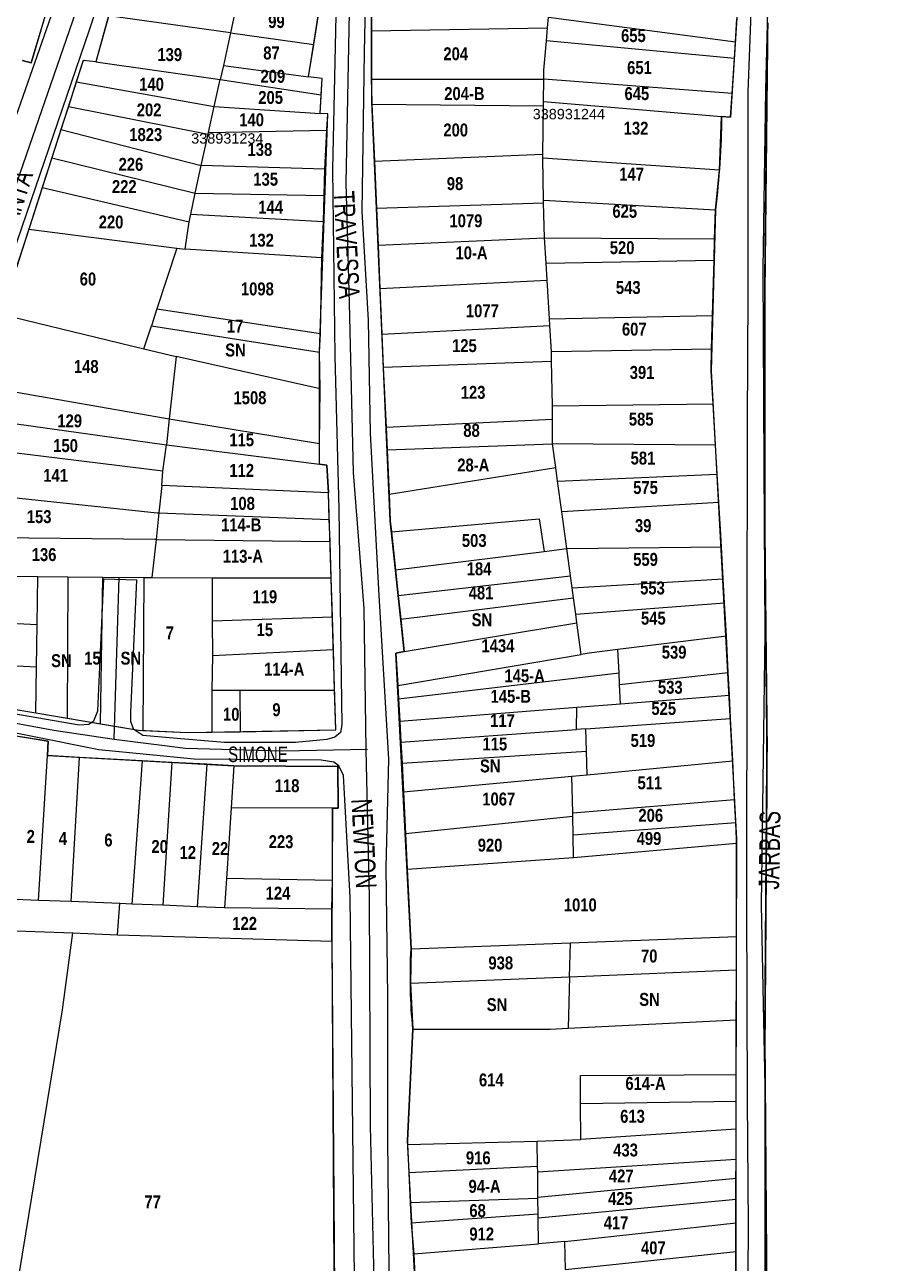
# Model space of a CAD drawing. Extents: x 206099 to 208675, y 4843659 to 4845705.
# Drawn here: x 207688 to 207852.9, y 4845154.2 to 4845394 of the extents above; entities that cross this region are included whole.
import ezdxf
from ezdxf.enums import TextEntityAlignment as Align

# ---------------------------------------------------------------- set-up
doc = ezdxf.new("R2010")
doc.units = 0
doc.header["$LTSCALE"] = 1.5
doc.header["$MEASUREMENT"] = 0
for name, color, linetype in [('CD-MALHA-LOTES', 40, 'CONTINUOUS'), ('CD_TXT_QUADRA', 7, 'CONTINUOUS'), ('LM-LIM-SETOR-FISCAL', 7, 'CONTINUOUS'), ('LM-LIMITE-MUNICIPAL', 2, 'CONTINUOUS'), ('RU-QUADRAS', 6, 'CONTINUOUS'), ('SV-EIXO-RUA-N-PAV', 6, 'CONTINUOUS'), ('SV-EIXO-RUA-PAV', 20, 'CONTINUOUS'), ('SV-RUA-NAO-PAV-S-GUIA-C-GUIA', 7, 'CONTINUOUS'), ('SV-RUA-PAVIM-S-GUIA-C-GUIA', 7, 'CONTINUOUS'), ('SV-TXT-RUA-N-PAV-S-GUIA-C-GUIA', 7, 'CONTINUOUS'), ('SV-TXT-RUA-PAV-S-GUIA-C-GUIA', 7, 'CONTINUOUS'), ('Th_NmrPort', 7, 'CONTINUOUS')]:
    doc.layers.add(name, color=color, linetype=linetype)
doc.styles.add('ARIAL', font='ARIAL.TTF')
doc.styles.add('MONOTXT', font='ARIAL.TTF', dxfattribs={"height": 0.2})
doc.styles.get("Standard").update_dxf_attribs({"font": 'swisscbo.ttf'})
doc.linetypes.add('Limite', pattern='A,20,-3,[130,ltypeshp.shx,S=6.35,R=0,X=0,Y=0],-3,20', length=46)

msp = doc.modelspace()

# ---------------------------------------------------------------- linework, layer by layer
at = {"layer": 'CD-MALHA-LOTES', "linetype": 'Continuous'}
for p, q in [((207689.25, 4845386.58), (207695.69, 4845408.14)), ((207729.23, 4845399.13), (207727.82, 4845392.41)), ((207755.04, 4845398.37), (207755.01, 4845392.81)), ((207704.21, 4845395.7), (207701.74, 4845386.77)), ((207727.82, 4845392.41), (207704.21, 4845395.7)), ((207743.89, 4845390.17), (207744.99, 4845397.11)), ((207789.14, 4845393.36), (207789.33, 4845395.47)), ((207789.33, 4845395.47), (207825.49, 4845390.7)), ((207755.01, 4845392.81), (207789.14, 4845393.36)), ((207788.92, 4845390.88), (207789.14, 4845393.36)), ((207825.49, 4845390.7), (207825.77, 4845395.14)), ((207727.82, 4845392.41), (207726.43, 4845386.12)), ((207727.82, 4845392.41), (207743.89, 4845390.17)), ((207755.01, 4845392.81), (207754.98, 4845383.47)), ((207788.41, 4845385.21), (207788.92, 4845390.88)), ((207825.29, 4845387.47), (207788.92, 4845390.88)), ((207825.29, 4845387.47), (207825.49, 4845390.7)), ((207742.89, 4845383.91), (207743.89, 4845390.17)), ((207687.53, 4845387.03), (207689.25, 4845386.58)), ((207699.3, 4845387.06), (207697.96, 4845382.91)), ((207701.74, 4845386.77), (207699.3, 4845387.06)), ((207701.74, 4845386.77), (207725.82, 4845383.39)), ((207726.43, 4845386.12), (207725.82, 4845383.39)), ((207726.43, 4845386.12), (207742.89, 4845383.91)), ((207824.86, 4845380.64), (207825.29, 4845387.47)), ((207745.54, 4845383.56), (207742.89, 4845383.91)), ((207745.36, 4845380.4), (207745.54, 4845383.56)), ((207754.98, 4845383.47), (207788.39, 4845383.46)), ((207754.98, 4845383.47), (207755.13, 4845379.07)), ((207788.35, 4845379.11), (207788.39, 4845383.46)), ((207788.39, 4845383.46), (207788.41, 4845385.21)), ((207824.86, 4845380.64), (207788.39, 4845383.46)), ((207697.96, 4845382.91), (207696.42, 4845378.13)), ((207697.96, 4845382.91), (207724.66, 4845378.13)), ((207724.66, 4845378.13), (207725.82, 4845383.39)), ((207725.82, 4845383.39), (207745.36, 4845380.4)), ((207745.16, 4845376.79), (207745.36, 4845380.4)), ((207755.13, 4845379.07), (207755.15, 4845378.62)), ((207788.34, 4845378.29), (207788.35, 4845379.11)), ((207788.35, 4845379.11), (207822.81, 4845376.24)), ((207824.57, 4845376.09), (207824.86, 4845380.64)), ((207696.42, 4845378.13), (207694.99, 4845373.73)), ((207696.42, 4845378.13), (207723.47, 4845372.78)), ((207723.55, 4845373.14), (207724.66, 4845378.13)), ((207724.66, 4845378.13), (207745.16, 4845376.79)), ((207746.63, 4845376.7), (207745.16, 4845376.79)), ((207746.46, 4845373.54), (207746.63, 4845376.7)), ((207755.15, 4845378.62), (207788.34, 4845378.29)), ((207755.15, 4845378.62), (207755.64, 4845367.56)), ((207788.24, 4845368.9), (207788.34, 4845378.29)), ((207822.38, 4845365.8), (207822.81, 4845376.24)), ((207822.81, 4845376.24), (207824.57, 4845376.09)), ((207694.99, 4845373.73), (207693.21, 4845368.22)), ((207694.99, 4845373.73), (207722.13, 4845366.7)), ((207722.13, 4845366.7), (207723.47, 4845372.78)), ((207723.47, 4845372.78), (207723.55, 4845373.14)), ((207723.55, 4845373.14), (207746.46, 4845373.54)), ((207746.07, 4845366.03), (207746.46, 4845373.54)), ((207693.21, 4845368.22), (207691.36, 4845362.48)), ((207693.21, 4845368.22), (207720.94, 4845361.35)), ((207720.94, 4845361.35), (207722.13, 4845366.7)), ((207746.07, 4845366.03), (207722.13, 4845366.7)), ((207755.64, 4845367.56), (207788.24, 4845368.9)), ((207755.64, 4845367.56), (207756.04, 4845358.44)), ((207788.23, 4845368.14), (207788.24, 4845368.9)), ((207822.38, 4845365.8), (207788.23, 4845368.14)), ((207788.34, 4845360.03), (207788.23, 4845368.14)), ((207745.9, 4845360.94), (207746.07, 4845366.03)), ((207821.63, 4845358.17), (207822.38, 4845365.8)), ((207691.36, 4845362.48), (207688.75, 4845354.41)), ((207691.36, 4845362.48), (207719.79, 4845355.83)), ((207720.09, 4845357.32), (207720.94, 4845361.35)), ((207720.94, 4845361.35), (207745.9, 4845360.94)), ((207745.81, 4845355.89), (207745.9, 4845360.94)), ((207756.04, 4845358.44), (207788.35, 4845359.48)), ((207788.34, 4845360.03), (207821.63, 4845358.17)), ((207788.35, 4845359.48), (207788.34, 4845360.03)), ((207788.54, 4845352.75), (207788.35, 4845359.48)), ((207719.79, 4845355.83), (207720.09, 4845357.32)), ((207720.09, 4845357.32), (207745.81, 4845355.89)), ((207756.04, 4845358.44), (207756.34, 4845351.3)), ((207821.47, 4845352.56), (207821.63, 4845358.17)), ((207719.01, 4845350.52), (207719.79, 4845355.83)), ((207745.44, 4845348.84), (207745.81, 4845355.89)), ((207688.75, 4845354.41), (207683.44, 4845337.97)), ((207688.75, 4845354.41), (207717.43, 4845350.71)), ((207756.34, 4845351.3), (207788.54, 4845352.75)), ((207788.84, 4845347.8), (207788.54, 4845352.75)), ((207788.54, 4845352.75), (207821.47, 4845352.56)), ((207821.35, 4845348.37), (207821.47, 4845352.56)), ((207717.43, 4845350.71), (207713.56, 4845339)), ((207717.43, 4845350.71), (207719.01, 4845350.52)), ((207745.44, 4845348.84), (207719.01, 4845350.52)), ((207756.34, 4845351.3), (207756.66, 4845342.93)), ((207745.21, 4845334.21), (207745.44, 4845348.84)), ((207788.84, 4845347.8), (207821.35, 4845348.37)), ((207789.04, 4845344.55), (207788.84, 4845347.8)), ((207821.06, 4845337.66), (207821.35, 4845348.37)), ((207756.66, 4845342.93), (207789.04, 4845344.55)), ((207756.66, 4845342.93), (207757.08, 4845334.06)), ((207789.51, 4845337.01), (207789.04, 4845344.55)), ((207683.44, 4845337.97), (207711, 4845331.26)), ((207713.56, 4845339), (207712.48, 4845335.69)), ((207713.56, 4845339), (207745.21, 4845334.21)), ((207711, 4845331.26), (207712.48, 4845335.69)), ((207712.48, 4845335.69), (207744.99, 4845330.58)), ((207757.08, 4845334.06), (207789.59, 4845335.74)), ((207789.51, 4845337.01), (207821.06, 4845337.66)), ((207789.59, 4845335.74), (207789.51, 4845337.01)), ((207789.9, 4845330.7), (207789.59, 4845335.74)), ((207820.88, 4845331.21), (207821.06, 4845337.66)), ((207744.99, 4845330.58), (207745.21, 4845334.21)), ((207757.08, 4845334.06), (207757.34, 4845327.71)), ((207711, 4845331.26), (207717.27, 4845329.73)), ((207789.9, 4845330.7), (207820.88, 4845331.21)), ((207789.93, 4845328.85), (207789.9, 4845330.7)), ((207820.77, 4845326.98), (207820.88, 4845331.21)), ((207717.27, 4845329.73), (207715.95, 4845317.68)), ((207745.13, 4845323.51), (207717.27, 4845329.73)), ((207745.13, 4845323.51), (207744.99, 4845330.58)), ((207757.34, 4845327.71), (207789.93, 4845328.85)), ((207790.08, 4845320.19), (207789.93, 4845328.85)), ((207757.34, 4845327.71), (207757.9, 4845316.07)), ((207821.16, 4845320.59), (207820.77, 4845326.98)), ((207678.96, 4845324.1), (207715.95, 4845317.68)), ((207745.04, 4845312.87), (207745.13, 4845323.51)), ((207790.08, 4845320.19), (207821.16, 4845320.59)), ((207790.1, 4845317.6), (207790.08, 4845320.19)), ((207821.64, 4845312.56), (207821.16, 4845320.59)), ((207676.04, 4845318.12), (207715.39, 4845312.64)), ((207715.95, 4845317.68), (207715.39, 4845312.64)), ((207715.95, 4845317.68), (207745.04, 4845312.87)), ((207757.9, 4845316.07), (207790.1, 4845317.6)), ((207790.11, 4845312.85), (207790.1, 4845317.6)), ((207757.9, 4845316.07), (207758.1, 4845311.68)), ((207714.73, 4845307.54), (207674.54, 4845312.51)), ((207714.73, 4845307.54), (207715.39, 4845312.64)), ((207715.39, 4845312.64), (207745.01, 4845308.89)), ((207745.01, 4845308.89), (207745.04, 4845312.87)), ((207758.1, 4845311.68), (207790.11, 4845312.85)), ((207758.1, 4845311.68), (207758.47, 4845303.12)), ((207821.64, 4845312.56), (207790.11, 4845312.85)), ((207790.73, 4845308.28), (207790.11, 4845312.85)), ((207821.99, 4845306.98), (207821.64, 4845312.56)), ((207714.53, 4845304.75), (207714.73, 4845307.54)), ((207745.01, 4845308.89), (207746.41, 4845308.71)), ((207746.41, 4845308.71), (207746.74, 4845303.33)), ((207758.47, 4845303.12), (207790.73, 4845308.28)), ((207791.09, 4845305.61), (207790.73, 4845308.28)), ((207791.09, 4845305.61), (207821.99, 4845306.98)), ((207822.31, 4845301.47), (207821.99, 4845306.98)), ((207714.53, 4845304.75), (207713.95, 4845299.48)), ((207746.74, 4845303.33), (207714.53, 4845304.75)), ((207791.9, 4845299.64), (207791.09, 4845305.61)), ((207671.99, 4845303.91), (207713.58, 4845299.5)), ((207746.91, 4845298.21), (207746.74, 4845303.33)), ((207758.47, 4845303.12), (207758.7, 4845297.95)), ((207822.31, 4845301.47), (207791.9, 4845299.64)), ((207792.87, 4845292.55), (207791.9, 4845299.64)), ((207822.62, 4845296.33), (207822.31, 4845301.47)), ((207713.95, 4845299.48), (207713.38, 4845294.31)), ((207713.58, 4845299.5), (207713.95, 4845299.48)), ((207713.95, 4845299.48), (207746.91, 4845298.21)), ((207747.05, 4845293.91), (207746.91, 4845298.21)), ((207758.7, 4845297.95), (207758.93, 4845295.77)), ((207758.93, 4845295.77), (207787.49, 4845298.31)), ((207787.49, 4845298.31), (207788.47, 4845292.01)), ((207713.12, 4845294.31), (207669.17, 4845294.79)), ((207758.93, 4845295.77), (207759.71, 4845288.45)), ((207822.8, 4845292.9), (207822.62, 4845296.33)), ((207713.38, 4845294.31), (207712.57, 4845286.95)), ((207713.38, 4845294.31), (207713.12, 4845294.31)), ((207713.38, 4845294.31), (207747.05, 4845293.91)), ((207747.29, 4845286.91), (207747.05, 4845293.91)), ((207788.47, 4845292.01), (207792.87, 4845292.55)), ((207792.87, 4845292.55), (207822.8, 4845292.9)), ((207793.59, 4845287.25), (207792.87, 4845292.55)), ((207823.14, 4845286.67), (207822.8, 4845292.9)), ((207759.71, 4845288.45), (207788.47, 4845292.01)), ((207759.71, 4845288.45), (207760.24, 4845283.49)), ((207666.72, 4845287.47), (207690.54, 4845287.13)), ((207690.38, 4845277.86), (207690.54, 4845287.13)), ((207690.54, 4845287.13), (207696.31, 4845287.08)), ((207696.31, 4845287.08), (207696.19, 4845259.71)), ((207696.31, 4845287.08), (207703.09, 4845287.03)), ((207702.65, 4845258.62), (207703.09, 4845287.03)), ((207703.09, 4845287.03), (207711.04, 4845286.96)), ((207711.04, 4845286.96), (207710.83, 4845257.34)), ((207711.04, 4845286.96), (207712.57, 4845286.95)), ((207712.57, 4845286.95), (207724.25, 4845286.91)), ((207724.25, 4845286.91), (207724.22, 4845278.58)), ((207724.25, 4845286.91), (207747.29, 4845286.91)), ((207747.51, 4845279.31), (207747.29, 4845286.91)), ((207760.24, 4845283.49), (207793.59, 4845287.25)), ((207793.9, 4845284.96), (207793.59, 4845287.25)), ((207793.9, 4845284.96), (207823.14, 4845286.67)), ((207823.39, 4845282.03), (207823.14, 4845286.67)), ((207760.24, 4845283.49), (207760.74, 4845278.87)), ((207760.74, 4845278.87), (207794.17, 4845283)), ((207794.17, 4845283), (207793.9, 4845284.96)), ((207794.6, 4845279.84), (207794.17, 4845283)), ((207794.6, 4845279.84), (207823.39, 4845282.03)), ((207823.74, 4845275.57), (207823.39, 4845282.03)), ((207663.76, 4845279.24), (207690.38, 4845277.86)), ((207724.22, 4845278.58), (207747.51, 4845279.31)), ((207724.22, 4845278.58), (207724.29, 4845271.82)), ((207747.7, 4845273.04), (207747.51, 4845279.31)), ((207760.74, 4845278.87), (207761.39, 4845272.6)), ((207761.39, 4845272.6), (207794.82, 4845278.17)), ((207794.82, 4845278.17), (207794.6, 4845279.84)), ((207795.65, 4845272.06), (207794.82, 4845278.17)), ((207690.25, 4845269.64), (207690.38, 4845277.86)), ((207823.74, 4845275.57), (207802.77, 4845273.01)), ((207824.11, 4845268.65), (207823.74, 4845275.57)), ((207661.15, 4845271.26), (207690.25, 4845269.64)), ((207724.29, 4845271.82), (207724.16, 4845265.07)), ((207724.29, 4845271.82), (207747.7, 4845273.04)), ((207747.93, 4845265.1), (207747.7, 4845273.04)), ((207761.39, 4845272.6), (207759.76, 4845272.32)), ((207759.76, 4845272.32), (207760.17, 4845266.06)), ((207760.17, 4845266.06), (207795.65, 4845272.06)), ((207797.22, 4845272.33), (207795.65, 4845272.06)), ((207802.77, 4845273.01), (207797.22, 4845272.33)), ((207802.98, 4845268.51), (207802.77, 4845273.01)), ((207690.1, 4845260.74), (207690.25, 4845269.64)), ((207760.31, 4845263.48), (207802.98, 4845268.51)), ((207803.09, 4845266.25), (207802.98, 4845268.51)), ((207803.09, 4845266.25), (207824.12, 4845268.53)), ((207824.12, 4845268.53), (207824.11, 4845268.65)), ((207824.33, 4845264.19), (207824.12, 4845268.53)), ((207760.17, 4845266.06), (207760.31, 4845263.48)), ((207803.26, 4845262.51), (207803.09, 4845266.25)), ((207659.47, 4845265.91), (207690.1, 4845260.74)), ((207729.6, 4845265.08), (207724.16, 4845265.07)), ((207724.16, 4845265.07), (207724.19, 4845256.98)), ((207747.93, 4845265.1), (207729.6, 4845265.08)), ((207729.6, 4845265.08), (207729.69, 4845257.06)), ((207748.15, 4845257.43), (207747.93, 4845265.1)), ((207803.26, 4845262.51), (207824.33, 4845264.19)), ((207824.56, 4845259.68), (207824.33, 4845264.19)), ((207760.31, 4845263.48), (207760.54, 4845259.11)), ((207760.54, 4845259.11), (207794.83, 4845261.84)), ((207794.75, 4845257.51), (207794.83, 4845261.84)), ((207794.83, 4845261.84), (207803.26, 4845262.51)), ((207690.1, 4845260.74), (207696.19, 4845259.71)), ((207696.19, 4845259.71), (207702.65, 4845258.62)), ((207760.54, 4845259.11), (207760.76, 4845255.05)), ((207796.52, 4845257.64), (207824.56, 4845259.68)), ((207824.97, 4845251.43), (207824.56, 4845259.68)), ((207702.65, 4845258.62), (207710.01, 4845257.38)), ((207710.01, 4845257.38), (207710.83, 4845257.34)), ((207710.83, 4845257.34), (207719.45, 4845256.92)), ((207719.45, 4845256.92), (207724.19, 4845256.98)), ((207724.19, 4845256.98), (207729.69, 4845257.06)), ((207729.69, 4845257.06), (207748.15, 4845257.43)), ((207760.76, 4845255.05), (207794.75, 4845257.51)), ((207796.52, 4845257.64), (207794.75, 4845257.51)), ((207796.66, 4845253.35), (207796.52, 4845257.64)), ((207692.53, 4845255.26), (207686.79, 4845256.19)), ((207692.36, 4845252.47), (207692.53, 4845255.26)), ((207760.76, 4845255.05), (207760.98, 4845251.01)), ((207690.63, 4845224.44), (207692.36, 4845252.47)), ((207698.58, 4845252.13), (207692.36, 4845252.47)), ((207696.93, 4845224.19), (207698.58, 4845252.13)), ((207710.7, 4845251.47), (207698.58, 4845252.13)), ((207760.98, 4845251.01), (207796.66, 4845253.35)), ((207796.8, 4845248.77), (207796.66, 4845253.35)), ((207710.7, 4845251.47), (207708.67, 4845223.72)), ((207716.41, 4845251.16), (207710.7, 4845251.47)), ((207716.41, 4845251.16), (207714.67, 4845223.48)), ((207723.18, 4845250.79), (207716.41, 4845251.16)), ((207723.18, 4845250.79), (207721.35, 4845223.21)), ((207728.41, 4845250.51), (207723.18, 4845250.79)), ((207728.41, 4845250.51), (207727.95, 4845242.38)), ((207748.55, 4845250.36), (207728.41, 4845250.51)), ((207748.63, 4845242.26), (207748.55, 4845250.36)), ((207760.98, 4845251.01), (207761.26, 4845245.42)), ((207796.8, 4845248.77), (207824.97, 4845251.43)), ((207825.34, 4845243.94), (207824.97, 4845251.43)), ((207761.26, 4845245.42), (207793.86, 4845248.5)), ((207793.86, 4845248.5), (207796.8, 4845248.77)), ((207794, 4845241.41), (207793.86, 4845248.5)), ((207761.26, 4845245.42), (207761.66, 4845237.3)), ((207727.95, 4845242.38), (207727, 4845228.65)), ((207747.53, 4845242.26), (207727.95, 4845242.38)), ((207747.5, 4845228.31), (207747.53, 4845242.26)), ((207747.53, 4845242.26), (207748.63, 4845242.26)), ((207794, 4845241.41), (207825.34, 4845243.94)), ((207825.56, 4845239.44), (207825.34, 4845243.94)), ((207794.01, 4845240.67), (207761.66, 4845237.3)), ((207794.01, 4845240.67), (207794, 4845241.41)), ((207794.08, 4845237.07), (207794.01, 4845240.67)), ((207761.66, 4845237.3), (207761.99, 4845230.46)), ((207825.56, 4845239.44), (207794.08, 4845237.07)), ((207825.72, 4845236.28), (207825.56, 4845239.44)), ((207794.16, 4845232.71), (207794.08, 4845237.07)), ((207794.16, 4845232.71), (207825.72, 4845235.53)), ((207825.69, 4845217.44), (207825.72, 4845235.53)), ((207825.72, 4845235.53), (207825.72, 4845236.28)), ((207761.99, 4845230.46), (207794.16, 4845232.71)), ((207761.99, 4845230.46), (207762.72, 4845215.06)), ((207727, 4845228.65), (207726.65, 4845223)), ((207747.5, 4845228.31), (207727, 4845228.65)), ((207747.43, 4845222.76), (207747.5, 4845228.31)), ((207690.63, 4845224.44), (207684.63, 4845224.68)), ((207696.93, 4845224.19), (207690.63, 4845224.44)), ((207706.35, 4845223.81), (207696.93, 4845224.19)), ((207705.93, 4845217.76), (207706.35, 4845223.81)), ((207708.67, 4845223.72), (207706.35, 4845223.81)), ((207714.67, 4845223.48), (207708.67, 4845223.72)), ((207721.35, 4845223.21), (207714.67, 4845223.48)), ((207726.65, 4845223), (207721.35, 4845223.21)), ((207747.43, 4845222.76), (207726.65, 4845223)), ((207747.4, 4845216.55), (207747.43, 4845222.76)), ((207643.9, 4845220.12), (207697.27, 4845218.16)), ((207695.27, 4845203.27), (207697.27, 4845218.16)), ((207697.27, 4845218.16), (207705.93, 4845217.76)), ((207705.93, 4845217.76), (207747.4, 4845216.55)), ((207747.4, 4845216.55), (207747.78, 4845166.93)), ((207762.72, 4845215.06), (207793.57, 4845216.22)), ((207793.4, 4845209.66), (207793.57, 4845216.22)), ((207793.57, 4845216.22), (207825.69, 4845217.44)), ((207825.68, 4845211), (207825.69, 4845217.44)), ((207762.72, 4845215.06), (207762.6, 4845208.38)), ((207793.4, 4845209.66), (207825.68, 4845211)), ((207825.67, 4845201.32), (207825.68, 4845211)), ((207762.6, 4845208.38), (207793.4, 4845209.66)), ((207793.4, 4845209.66), (207793.14, 4845199.66)), ((207762.6, 4845208.38), (207763.08, 4845199.47)), ((207680.7, 4845114.32), (207695.27, 4845203.27)), ((207793.14, 4845199.66), (207825.67, 4845201.32)), ((207825.65, 4845190.74), (207825.67, 4845201.32)), ((207763.08, 4845199.47), (207762.04, 4845177.92)), ((207763.08, 4845199.47), (207789.65, 4845199.48)), ((207789.65, 4845199.48), (207793.14, 4845199.66)), ((207795.52, 4845190.5), (207825.65, 4845190.74)), ((207795.53, 4845185.1), (207795.52, 4845190.5)), ((207825.64, 4845185.55), (207825.65, 4845190.74)), ((207795.53, 4845185.1), (207825.64, 4845185.55)), ((207795.55, 4845178.15), (207795.53, 4845185.1)), ((207825.62, 4845180.12), (207825.64, 4845185.55)), ((207825.62, 4845180.12), (207795.55, 4845178.15)), ((207825.62, 4845174.32), (207825.62, 4845180.12)), ((207762.04, 4845177.92), (207762.07, 4845177.17)), ((207762.07, 4845177.17), (207787.16, 4845177.82)), ((207787.16, 4845177.82), (207795.55, 4845178.15)), ((207787.22, 4845172.91), (207787.16, 4845177.82)), ((207762.07, 4845177.17), (207762.3, 4845171.69)), ((207787.22, 4845172.91), (207762.3, 4845171.69)), ((207787.23, 4845171.86), (207787.22, 4845172.91)), ((207787.23, 4845171.86), (207825.62, 4845174.32)), ((207825.62, 4845170.62), (207825.62, 4845174.32)), ((207762.3, 4845171.69), (207762.55, 4845165.84)), ((207787.28, 4845167), (207787.23, 4845171.86)), ((207787.28, 4845167), (207825.62, 4845170.62)), ((207825.62, 4845166.51), (207825.62, 4845170.62)), ((207747.78, 4845166.93), (207748.18, 4845105.22)), ((207787.28, 4845166.7), (207762.55, 4845165.84)), ((207762.55, 4845165.84), (207762.72, 4845161.94)), ((207787.28, 4845166.7), (207787.28, 4845167)), ((207787.31, 4845163.67), (207787.28, 4845166.7)), ((207825.62, 4845166.51), (207787.32, 4845162.87)), ((207825.62, 4845162), (207825.62, 4845166.51)), ((207787.31, 4845163.67), (207762.72, 4845161.94)), ((207787.32, 4845162.87), (207787.31, 4845163.67)), ((207787.37, 4845157.91), (207787.32, 4845162.87)), ((207762.72, 4845161.94), (207763.26, 4845155.99)), ((207792.47, 4845158.38), (207825.62, 4845162)), ((207825.62, 4845156.44), (207825.62, 4845162)), ((207792.47, 4845158.38), (207787.37, 4845157.91)), ((207792.59, 4845152.97), (207792.47, 4845158.38)), ((207763.26, 4845155.99), (207787.37, 4845157.91)), ((207763.26, 4845155.99), (207763.57, 4845148.82)), ((207792.59, 4845152.97), (207825.62, 4845156.44)), ((207825.65, 4845151.24), (207825.62, 4845156.44))]:
    msp.add_line(p, q, dxfattribs=at)
at = {"layer": 'LM-LIM-SETOR-FISCAL', "linetype": 'Limite', "ltscale": 0.1, "const_width": 0.13, "flags": 128}
msp.add_lwpolyline([(206951.13, 4844515.15), (206103.85, 4844311.15), (206102.2, 4844310.76), (206463.03, 4843896.23), (206552, 4844015.88), (206955.36, 4843691.91), (206997.06, 4843661.13), (206998.31, 4843663.57), (207016.42, 4843698.58), (207012.73, 4843700.99), (207070.72, 4843830.73), (207120.99, 4843945.82), (207148.62, 4843951), (207201.26, 4843971.46), (207207.29, 4843958.02), (207217.12, 4843955.42), (207337.27, 4843938.21), (207437.15, 4843921.71), (207622.29, 4843892.61), (207679.53, 4843880.04), (207690.49, 4843889.02), (207671.55, 4843915.2), (207748.93, 4843970.7), (207711.26, 4844025.71), (207698.36, 4844043.55), (207668.91, 4844086.59), (207641.42, 4844125.22), (207698.91, 4844166.45), (207678.15, 4844195.51), (207667.43, 4844209.54), (207654.06, 4844227.54), (207631.24, 4844260.95), (207605.71, 4844299.54), (207598, 4844309.83), (207586.64, 4844326.37), (207553.25, 4844375.41), (207542.96, 4844389.81), (207530.49, 4844407.67), (207597.31, 4844451.76), (207621.23, 4844476.19), (207656.93, 4844513), (207690.53, 4844547.25), (207699.44, 4844555.93), (207701.4, 4844564.61), (207693.13, 4844573.37), (207679, 4844583.84), (207661.07, 4844596.77), (207637.45, 4844615.37), (207585.86, 4844655.97), (207575.48, 4844664.69), (207569.08, 4844671.5), (207569.45, 4844680.36), (207654.93, 4844703.13), (207663.89, 4844680.39), (207677.57, 4844669.34), (207702.32, 4844650.54), (207716.26, 4844640.68), (207753.78, 4844609.83), (207762.93, 4844554.62), (207770.13, 4844473.57), (207776.84, 4844472.68), (207793.01, 4844360.57), (207785.17, 4844355.62), (207770.44, 4844345.59), (207748.43, 4844330.95), (207747.91, 4844324.8), (207753.52, 4844317.31), (207769.28, 4844298.69), (207775.01, 4844293.43), (207782.88, 4844283.92), (207789.15, 4844276.2), (207815.46, 4844244.33), (207819.38, 4844241.82), (207833.89, 4844253.22), (207837.15, 4844248.8), (207827.85, 4844241.71), (207830.8, 4844238.17), (207835.76, 4844241.82), (207843.28, 4844230.65), (207850.47, 4844234.85), (207853.27, 4844229.99), (207850.22, 4844228.31), (207852.55, 4844223.47), (207862.28, 4844194.53), (207852.98, 4844190.72), (207855.45, 4844183.13), (207841.05, 4844179.2), (207842.75, 4844174.19), (207831.58, 4844167.48), (207835.38, 4844161.88), (207841.17, 4844165.37), (207847.07, 4844155.75), (207831.32, 4844146.19), (207834.89, 4844140.85), (207829.27, 4844137.4), (207831.74, 4844133), (207827.93, 4844130.58), (207830.96, 4844126.13), (207825.79, 4844122.95), (207828.8, 4844117.88), (207826.74, 4844116.71), (207837.07, 4844101.63), (207828.21, 4844096.11), (207838.21, 4844083.58), (207810.77, 4844063.9), (207814.94, 4844058.51), (207818.35, 4844060.87), (207823.85, 4844053.22), (207815.63, 4844047.62), (207818.11, 4844034.1), (207801.11, 4844022.39), (207805.92, 4844012.86), (207800.29, 4844003.99), (207792.72, 4843932.76), (207821.91, 4843926.4), (207859.75, 4843922.03), (207884.09, 4843912.26), (207889.39, 4843912.02), (207898.99, 4843924.88), (207898.88, 4843930.09), (207899.02, 4843938.96), (207962.06, 4843938.77), (207963.84, 4843901.85), (207941.02, 4843902.05), (207942.04, 4843841.47), (208007.7, 4843841.21), (208022.14, 4843841.12), (208036.07, 4843839.89), (208056.34, 4843840.14), (208090.26, 4843841.1), (208106.1, 4843842.59), (208189.59, 4843856.54), (208188.16, 4843865.4), (208275.25, 4843877.18), (208292.72, 4843880.37), (208298.69, 4843887.78), (208321.91, 4843926.37), (208334.62, 4843947.55), (208347.38, 4843979.84), (208351.66, 4843981.53), (208361.4, 4843993.9), (208372.92, 4843999.2), (208371.9, 4844007.23), (208387.36, 4844030.68), (208393.74, 4844026.56), (208401.25, 4844038.55), (208394.9, 4844042.64), (208398.77, 4844059.02), (208405.89, 4844063.32), (208424.47, 4844062.68), (208426.06, 4844069.85), (208422.67, 4844090.07), (208413.98, 4844110.55), (208424.48, 4844115.64), (208426.74, 4844111.64), (208466.87, 4844139.33), (208484, 4844172.26), (208526.46, 4844173.32), (208524.92, 4844238.99), (208556.34, 4844273.82), (208606.67, 4844329.22), (208617.29, 4844355.28), (208634.75, 4844382.44), (208623.4, 4844573.87), (208620.94, 4844586.93), (208617.24, 4844585.48), (208611.62, 4844582.44), (208602.16, 4844575.47), (208597.22, 4844571.55), (208589.65, 4844565.64), (208583.91, 4844560.59), (208574.64, 4844553.13), (208565.88, 4844547.77), (208558.91, 4844543.84), (208546.16, 4844536.68), (208538.21, 4844532.01), (208523.21, 4844523.48), (208501.29, 4844510.52), (208474.09, 4844504.73), (208470.3, 4844549.75), (208469.96, 4844556.19), (208469.21, 4844570.01), (208467.84, 4844586.2), (208466.79, 4844596.16), (208463.28, 4844642.74), (208459.25, 4844689.33), (208457.41, 4844719.81), (208456.59, 4844734.9), (208455.83, 4844742.23), (208452.75, 4844785.24), (208451.92, 4844795.94), (208448.46, 4844834.88), (208447.26, 4844852.46), (208446.16, 4844873.31), (208445.12, 4844881.64), (208441.97, 4844928.93), (208438.81, 4844974.82), (208435.74, 4845020.91), (208434.09, 4845038.6), (208431.09, 4845069.57), (208428.45, 4845117.03), (208425.65, 4845163.09), (208425.04, 4845177.97), (208424.21, 4845193.61), (208423.19, 4845208.28), (208420.65, 4845245.05), (208420.1, 4845254.11), (208419.59, 4845259.67), (208417.58, 4845281.54), (208417.08, 4845287.58), (208415.98, 4845307.61), (208414.07, 4845322.51), (208412.84, 4845335.67), (208409.33, 4845349.09), (208404.94, 4845354.53), (208397.22, 4845363.48), (208391.26, 4845367.95), (208373.27, 4845347.25), (208334.49, 4845303.29), (208294.22, 4845257.76), (208255.35, 4845213.1), (208212.72, 4845163.71), (208171.57, 4845116.42), (208140.51, 4845080.89), (208114.59, 4845051), (208102.6, 4845036.98), (208066.61, 4844996.14), (208032.07, 4844956.22), (207998.73, 4844916.29), (207967.12, 4844879.57), (207953.42, 4844867.05), (207945.01, 4844857.92), (207921.99, 4844836.18), (207906.18, 4844822.02), (207877.77, 4844798.99), (207836.45, 4844772.36), (207834.47, 4844792.78), (207833.01, 4844807.86), (207831.55, 4844856.55), (207830.63, 4844904.88), (207830.37, 4844927.94), (207830.09, 4844953.39), (207831, 4845001.71), (207831.73, 4845050.95), (207831.55, 4845099.46), (207831.55, 4845147.97), (207831.18, 4845196.48), (207831.39, 4845224.82), (207831.52, 4845241.53), (207831.55, 4845245.91), (207831.55, 4845246.41), (207831.18, 4845294.78), (207831.18, 4845343.11), (207831.73, 4845394.36), (207833.37, 4845443.42), (207833.92, 4845490.65), (207833.71, 4845521.07), (207833.56, 4845541.9), (207833.48, 4845550.53), (207833.19, 4845579.45), (207832.83, 4845604.85), (207833.56, 4845629.33), (207836.48, 4845656.56), (207836.76, 4845664.71), (207825.37, 4845667.68), (207821.82, 4845668.69), (207816.91, 4845670.09), (207805.68, 4845673.47), (207791.7, 4845677.75), (207783.5, 4845679.57), (207766.81, 4845685.02), (207754.43, 4845688.82), (207739.64, 4845691.3), (207722.13, 4845693.94), (207717.1, 4845694.68), (207690.08, 4845700.62), (207680.08, 4845702.89), (207670.03, 4845704.98), (207667.81, 4845700.16), (207660.99, 4845676.98), (207660.54, 4845673.8), (207657.39, 4845659.57), (207656.59, 4845656.53), (207655.95, 4845653.98), (207650.56, 4845639.59), (207647.27, 4845633.02), (207644.17, 4845622.85), (207641.37, 4845615.1), (207618.1, 4845615.4), (207601.33, 4845615.86), (207592.93, 4845615.82), (207543.69, 4845617.43), (207493.78, 4845618.83), (207471.28, 4845620.61), (207442.67, 4845621.38), (207409.05, 4845621.45), (207395.8, 4845621.64), (207345.61, 4845622.76), (207297.34, 4845623.66), (207302.37, 4845557.49), (207306.56, 4845504.34), (207309.91, 4845464.2), (207314.17, 4845425.29), (207318.44, 4845350.96), (207323.01, 4845301.38), (207326.21, 4845262.61), (207329.56, 4845220.35), (207332.3, 4845183.41), (207332.77, 4845157.36), (207331.5, 4845129.31), (207329.48, 4845113.1), (207327.97, 4845099.78), (207322.7, 4845067.42), (207315.32, 4845031.5), (207304.58, 4844989.44), (207294.83, 4844945.95), (207285.39, 4844902.77), (207275.03, 4844859.74), (207265.74, 4844820.37), (207255.53, 4844777.19), (207247.26, 4844743.37), (207237.49, 4844702.4), (207233.3, 4844686.1), (207226.31, 4844651.65), (207222.36, 4844634.38), (207221.5, 4844580.09), (207184.7, 4844571.41), (207132.94, 4844558.17), (207106.7, 4844555.23), (207101.3, 4844554.58), (207090.18, 4844551.4), (207069.41, 4844546.2), (207052.47, 4844541.19), (207025, 4844537.01), (206969.31, 4844520.12)], close=True, dxfattribs=at)
at = {"layer": 'LM-LIMITE-MUNICIPAL'}
for points in [[(207831.73, 4845394.36, 0.35, 0.35, 0), (207831.18, 4845343.11, 0.35, 0.35, 0)], [(207831.18, 4845343.11, 0.35, 0.35, 0), (207831.18, 4845294.78, 0.35, 0.35, 0)], [(207831.18, 4845294.78, 0.35, 0.35, 0), (207831.6, 4845255.09, 0.35, 0.35, 0), (207831.55, 4845246.41, 0.35, 0.35, 0)], [(207831.55, 4845246.41, 0.35, 0.35, 0), (207831.52, 4845241.53, 0.35, 0.35, 0)], [(207831.52, 4845241.53, 0.35, 0.35, 0), (207831.39, 4845224.82, 0.35, 0.35, 0)], [(207831.39, 4845224.82, 0.35, 0.35, 0), (207831.18, 4845196.48, 0.35, 0.35, 0)], [(207831.18, 4845196.48, 0.35, 0.35, 0), (207831.55, 4845147.97, 0.35, 0.35, 0)]]:
    msp.add_lwpolyline(points, format="xyseb", dxfattribs=at)
at = {"layer": 'RU-QUADRAS', "color": 6, "linetype": 'Continuous'}
for points in [[(207705.99, 4845402.11), (207701.74, 4845386.77), (207699.3, 4845387.06), (207678.96, 4845324.11), (207677.66, 4845324.33, -0.018091), (207669.17, 4845294.79), (207659.47, 4845265.91), (207710.01, 4845257.38), (207719.45, 4845256.92), (207748.15, 4845257.43), (207746.74, 4845303.33), (207746.41, 4845308.71), (207745.01, 4845308.89), (207744.99, 4845330.58), (207746.63, 4845376.7), (207745.16, 4845376.79), (207745.54, 4845383.56), (207742.89, 4845383.91), (207752.07, 4845441.72)], [(207828.08, 4845431.94), (207824.57, 4845376.09), (207822.81, 4845376.24, -0.028416), (207821.63, 4845358.17), (207820.77, 4845326.98), (207825.72, 4845236.28, 0.00323), (207826.07, 4845025.51), (207808.37, 4845022.69), (207761.39, 4845019.91, -0.009031), (207762.29, 4845078.18), (207761.25, 4845148.63), (207763.57, 4845148.82), (207762.04, 4845177.92), (207763.08, 4845199.47, -0.035907), (207762.72, 4845215.06), (207759.76, 4845272.32), (207761.39, 4845272.6), (207758.7, 4845297.95), (207755.13, 4845379.07), (207755.15, 4845418.06)]]:
    msp.add_lwpolyline(points, format="xyb", dxfattribs=at)
msp.add_lwpolyline([(207700.11, 4845423.54), (207689.25, 4845386.58), (207687.53, 4845387.03)], dxfattribs=at)
msp.add_lwpolyline([(207748.12, 4845099.53), (207747.82, 4845079.19), (207749.11, 4845079.17), (207748.22, 4845046.5), (207751.78, 4845046.6), (207752.81, 4845017.84), (207671.69, 4845012.31), (207671.25, 4845052.84), (207672.28, 4845075.4), (207673.33, 4845087.39), (207674.17, 4845087.25), (207678.98, 4845114.55), (207611.9, 4845123.59, 0.004248), (207643.9, 4845220.12), (207656.55, 4845261.22), (207692.53, 4845255.26), (207692.36, 4845252.47), (207728.41, 4845250.51), (207748.55, 4845250.36), (207748.63, 4845242.26), (207747.53, 4845242.26), (207747.4, 4845216.55)], format="xyb", close=True, dxfattribs=at)
at = {"layer": 'SV-EIXO-RUA-N-PAV', "flags": 128}
for points in [[(207569.04, 4845005.14), (207569.82, 4845015.61), (207574.47, 4845034.6), (207588.04, 4845075.68), (207604.73, 4845124.07), (207620.59, 4845170.26), (207632.61, 4845206.5), (207648.11, 4845252.62), (207652.76, 4845265.8), (207669.82, 4845315.22), (207685.32, 4845360.18), (207701.99, 4845408.43), (207715.94, 4845449.52), (207726.02, 4845481.3)], [(207758.28, 4845014.64), (207756.93, 4845032.63), (207756.52, 4845046.94), (207756.32, 4845081.27), (207756.32, 4845125.93), (207755.71, 4845145.55), (207754.89, 4845180.8), (207754.68, 4845225.05), (207754.07, 4845253.56), (207753.66, 4845280.95), (207751.62, 4845307.31), (207750.8, 4845340.11), (207750.19, 4845363.31), (207750.8, 4845396.42)], [(207705.3, 4845255.66), (207706.26, 4845287.04)], [(207652.76, 4845265.8), (207660.33, 4845263.5), (207693.63, 4845257.38), (207705.3, 4845255.66), (207719.08, 4845253.93), (207737.83, 4845253.36), (207754.29, 4845253.74)]]:
    msp.add_lwpolyline(points, dxfattribs=at)
at = {"layer": 'SV-EIXO-RUA-PAV', "flags": 128}
msp.add_lwpolyline([(207836.48, 4845656.56), (207835.15, 4845647.82), (207833.03, 4845619.6), (207833.03, 4845585.34), (207833.07, 4845542.89), (207833.24, 4845513.49), (207833.86, 4845477.83), (207833.22, 4845456.84), (207833.22, 4845439.71), (207832.09, 4845412.01), (207831.34, 4845381.4), (207830.78, 4845346.68), (207830.97, 4845308.49), (207831.16, 4845276.2), (207830.45, 4845223.57), (207831.16, 4845188.41), (207831.16, 4845161.27), (207831.16, 4845123.55), (207831.72, 4845092.58), (207831.34, 4845050.74), (207831.11, 4845020.96), (207829.73, 4844999.33)], dxfattribs=at)
at = {"layer": 'SV-RUA-NAO-PAV-S-GUIA-C-GUIA', "flags": 128}
for points in [[(207733.83, 4845493.11), (207726.59, 4845471.36), (207700.46, 4845392.91), (207672.58, 4845311.54), (207660.12, 4845276.24), (207657.94, 4845271.01), (207657.19, 4845267.37), (207657.92, 4845266.11), (207659.19, 4845265.34), (207680.59, 4845261.51), (207698.53, 4845258.41), (207700.38, 4845258.54), (207701.37, 4845259.19), (207702.1, 4845261.13), (207703.28, 4845286.68), (207709.67, 4845286.49)], [(207754.34, 4845422.23), (207753.64, 4845388.66), (207753.23, 4845357.79), (207754.43, 4845336.77), (207754.8, 4845314.87), (207756.41, 4845284.62), (207758.36, 4845251.78), (207757.85, 4845230.82), (207758.18, 4845205.84), (207758.17, 4845178.07), (207758.4, 4845152.89), (207759.77, 4845124.45), (207759.3, 4845102.54), (207759.08, 4845080.58), (207758.77, 4845060.11), (207758.66, 4845045.35), (207758.66, 4845044.7), (207758.73, 4845030.44), (207760.09, 4845019.61)], [(207699.83, 4845414.99), (207679.03, 4845355.73), (207661.73, 4845304.04), (207646.73, 4845259.06), (207629.01, 4845205.92), (207613.93, 4845159.19), (207602.06, 4845123.18), (207591.01, 4845092.36), (207580.92, 4845062.03), (207576.45, 4845048.83), (207573.35, 4845039), (207565.79, 4845014.45), (207564.97, 4845010.86), (207564.13, 4845008.88), (207562.26, 4845007.57), (207562.26, 4845007.52)], [(207748.37, 4845404.81), (207747.51, 4845365.93), (207747.98, 4845329.79), (207748.74, 4845300.2), (207749.31, 4845258.41), (207749.06, 4845256.93), (207747.95, 4845256.06), (207746.46, 4845255.57), (207740.39, 4845254.99), (207726.64, 4845255.03), (207718.18, 4845255.74), (207710.85, 4845256.39), (207709.11, 4845257.51), (207708.53, 4845259.03), (207708.5, 4845260.84), (207709.67, 4845286.49)], [(207754.24, 4845019.54), (207755.21, 4845021.88), (207754.6, 4845044.79), (207754.57, 4845046.06), (207751.98, 4845134.57), (207750.92, 4845225.07), (207749.68, 4845248.64), (207748.75, 4845250.49), (207747.79, 4845251.19), (207745.35, 4845251.61), (207720.75, 4845251.76), (207702.3, 4845253.59), (207662.45, 4845261.59), (207656.77, 4845262.92), (207654.86, 4845262.49), (207653.99, 4845261.13), (207641.41, 4845223.66), (207623.89, 4845172.59), (207607.6, 4845124.64)]]:
    msp.add_lwpolyline(points, dxfattribs=at)
at = {"layer": 'SV-RUA-PAVIM-S-GUIA-C-GUIA', "flags": 128}
msp.add_lwpolyline([(207824.53, 4845023.61), (207827.86, 4845026.26), (207828.49, 4845028.35), (207828.38, 4845034.71), (207828.25, 4845043.13), (207828.17, 4845047.77), (207828.38, 4845071.59), (207828.1, 4845090.21), (207827.79, 4845123.24), (207828.01, 4845161.47), (207827.82, 4845185.79), (207827.68, 4845223.87), (207827.74, 4845275.32), (207827.86, 4845316.75), (207827.93, 4845342.17), (207827.96, 4845380.95), (207829.11, 4845411.81)], dxfattribs=at)

# ---------------------------------------------------------------- texts
at = {"layer": 'CD_TXT_QUADRA', "color": 7, "linetype": 'Continuous', "style": 'MONOTXT'}
for s, p in [('338931244', (207786.27, 4845375.69)), ('338931234', (207720.19, 4845370.97))]:
    msp.add_text(s, height=2, dxfattribs=at).set_placement(p)
at = {"layer": 'SV-TXT-RUA-N-PAV-S-GUIA-C-GUIA', "style": 'ARIAL', "width": 0.7}
for s, rotation, p in [('SANTA', 72, (207685.61, 4845352.59)), ('TRAVESSA', 273, (207747.74, 4845361.69)), ('NEWTON', 273, (207751.17, 4845244.02))]:
    msp.add_text(s, height=4, rotation=rotation, dxfattribs=at).set_placement(p)
msp.add_text('SIMONE', height=3, dxfattribs=at).set_placement((207727.31, 4845251.21))
at = {"layer": 'SV-TXT-RUA-PAV-S-GUIA-C-GUIA', "style": 'ARIAL', "width": 0.7}
msp.add_text('JARBAS', height=4, rotation=89, dxfattribs=at).set_placement((207833.95, 4845226.52))
at = {"layer": 'Th_NmrPort', "color": 1}
for s, p in [('99', (207735.09, 4845394.6)), ('655', (207803.36, 4845391.88)), ('139', (207713.65, 4845388.2)), ('87', (207734.13, 4845388.52)), ('204', (207768.98, 4845388.36)), ('651', (207804.54, 4845385.68)), ('140', (207710.13, 4845382.46)), ('209', (207733.59, 4845384)), ('205', (207733.17, 4845379.9)), ('204-B', (207769.15, 4845380.65)), ('645', (207804.03, 4845380.65)), ('202', (207709.65, 4845377.5)), ('140', (207729.49, 4845375.58)), ('1823', (207708.21, 4845372.71)), ('200', (207768.98, 4845373.61)), ('132', (207803.87, 4845373.95)), ('138', (207731.09, 4845369.83)), ('226', (207706.13, 4845366.95)), ('135', (207732.21, 4845364.07)), ('98', (207769.65, 4845363.22)), ('147', (207803.03, 4845365.07)), ('222', (207704.85, 4845362.64)), ('144', (207733.17, 4845358.66)), ('1079', (207770.16, 4845356.02)), ('625', (207801.69, 4845357.86)), ('220', (207702.29, 4845355.78)), ('132', (207731.41, 4845352.27)), ('10-A', (207771.33, 4845349.82)), ('520', (207801.18, 4845350.82)), ('60', (207698.61, 4845344.75)), ('1098', (207729.81, 4845342.83)), ('543', (207802.36, 4845343.11)), ('1077', (207773.34, 4845338.59)), ('17', (207727.09, 4845335.64)), ('607', (207803.53, 4845335.04)), ('125', (207770.66, 4845331.85)), ('SN', (207726.77, 4845331)), ('148', (207697.49, 4845327.81)), ('391', (207805.04, 4845326.66)), ('123', (207772.34, 4845322.8)), ('1508', (207728.37, 4845321.76)), ('585', (207804.87, 4845317.61)), ('129', (207694.29, 4845317.28)), ('88', (207772.84, 4845315.43)), ('115', (207727.57, 4845313.61)), ('150', (207693.49, 4845312.49)), ('28-A', (207771.67, 4845308.73)), ('581', (207805.21, 4845310.07)), ('141', (207691.57, 4845306.73)), ('112', (207727.57, 4845307.69)), ('575', (207805.71, 4845304.37)), ('108', (207727.73, 4845301.3)), ('153', (207688.37, 4845298.74)), ('114-B', (207725.97, 4845297.14)), ('39', (207806.05, 4845297)), ('503', (207772.56, 4845294.12)), ('136', (207689.33, 4845291.39)), ('113-A', (207726.29, 4845291.07)), ('559', (207805.71, 4845290.46)), ('184', (207773.5, 4845288.63)), ('481', (207773.88, 4845283.97)), ('553', (207807.05, 4845284.93)), ('119', (207732.05, 4845283.23)), ('15', (207732.85, 4845276.86)), ('SN', (207774.45, 4845278.77)), ('545', (207807.22, 4845279.07)), ('7', (207715.25, 4845276.22)), ('1434', (207776.35, 4845273.74)), ('539', (207811.24, 4845272.49)), ('SN', (207693.08, 4845270.85)), ('15', (207699.48, 4845271.33)), ('SN', (207706.52, 4845271.33)), ('114-A', (207734.29, 4845269.19)), ('145-A', (207780.8, 4845267.93)), ('533', (207810.5, 4845265.7)), ('145-B', (207778.12, 4845263.94)), ('10', (207726.34, 4845260.47)), ('9', (207735.89, 4845261.35)), ('525', (207809.23, 4845261.6)), ('117', (207778.03, 4845259.24)), ('519', (207805.21, 4845255.4)), ('115', (207776.55, 4845254.72)), ('SN', (207776.06, 4845250.47)), ('118', (207736.35, 4845246.64)), ('511', (207806.55, 4845247.19)), ('1067', (207776.51, 4845244.06)), ('206', (207806.72, 4845240.9)), ('2', (207688.34, 4845236.82)), ('4', (207694.57, 4845236.43)), ('6', (207703.37, 4845236.13)), ('499', (207806.38, 4845236.41)), ('20', (207712.49, 4845234.87)), ('12', (207717.94, 4845233.71)), ('22', (207724.17, 4845234.48)), ('223', (207735.18, 4845235.8)), ('920', (207775.63, 4845235.13)), ('124', (207734.59, 4845225.84)), ('1010', (207792.29, 4845223.56)), ('122', (207728.14, 4845219.98)), ('938', (207777.7, 4845212.33)), ('70', (207807.22, 4845213.67)), ('SN', (207806.88, 4845205.26)), ('SN', (207777.37, 4845204.25)), ('614', (207775.86, 4845189.67)), ('614-A', (207804.2, 4845189)), ('613', (207803.19, 4845182.63)), ('433', (207801.85, 4845176.1)), ('916', (207773.34, 4845174.59)), ('94-A', (207773.85, 4845169.06)), ('427', (207801.01, 4845171.07)), ('425', (207800.85, 4845166.71)), ('77', (207711.13, 4845166.05)), ('68', (207774.01, 4845164.37)), ('417', (207800.01, 4845162.02)), ('912', (207774.01, 4845159.84)), ('407', (207807.22, 4845157.16))]:
    msp.add_text(s, height=2.5, dxfattribs=at).set_placement(p, align=Align.MIDDLE_LEFT)

doc.saveas('drawing.dxf')
